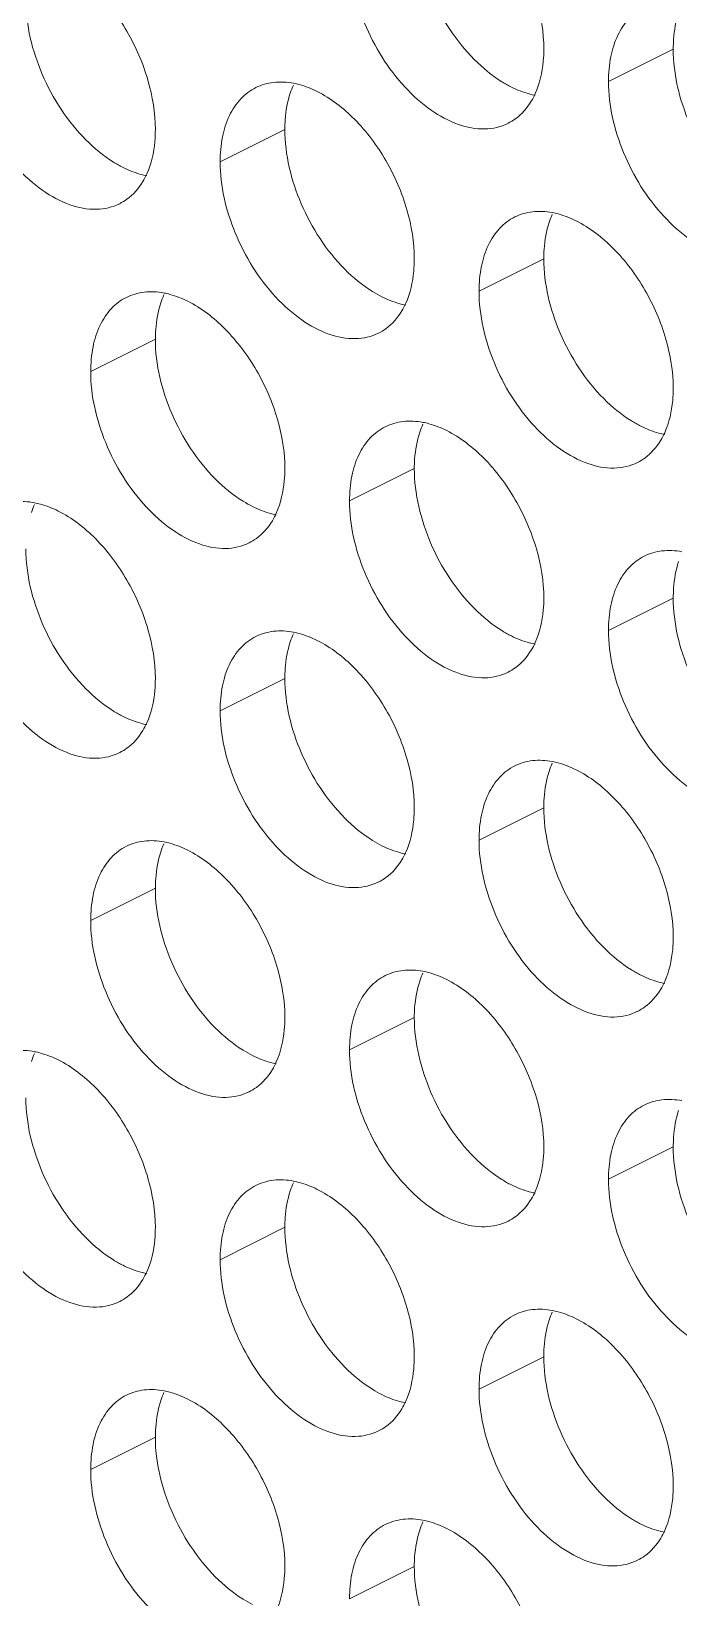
# Model space of a CAD drawing. Header units: millimetres. Extents: x 0 to 2524, y 0 to 1785.
# Drawn here: x 1819.34 to 1825, y 867.67 to 881.37 of the extents above; entities that cross this region are included whole.
import ezdxf

# ---------------------------------------------------------------- set-up
doc = ezdxf.new("R2010")
doc.units = ezdxf.units.MM
doc.header["$LTSCALE"] = 0.1
doc.layers.add('标注', color=251, linetype='Continuous', lineweight=9)

msp = doc.modelspace()

# ---------------------------------------------------------------- linework, layer by layer
at = {"layer": '标注'}
for p, q in [((1824.953, 881.214), (1824.387, 880.931)), ((1821.559, 880.511), (1820.993, 880.228)), ((1823.822, 879.38), (1823.256, 879.097)), ((1820.427, 878.677), (1819.862, 878.394)), ((1822.69, 877.546), (1822.124, 877.263)), ((1824.953, 876.414), (1824.387, 876.131)), ((1821.559, 875.711), (1820.993, 875.428)), ((1823.822, 874.58), (1823.256, 874.297)), ((1820.427, 873.877), (1819.862, 873.594)), ((1822.69, 872.746), (1822.124, 872.463)), ((1824.953, 871.614), (1824.387, 871.331)), ((1821.559, 870.911), (1820.993, 870.628)), ((1823.822, 869.78), (1823.256, 869.497)), ((1820.427, 869.077), (1819.862, 868.794)), ((1822.69, 867.946), (1822.124, 867.663))]:
    msp.add_line(p, q, dxfattribs=at)
for centre, radius, start, end in [((1822.303, 880.6), 0.734, 155.8796, 161.7803), ((1823.307, 880.971), 0.453, 296.5256, 305.9034), ((1819.913, 880.268), 0.453, 296.5256, 305.9034), ((1824.566, 879.469), 0.734, 155.8796, 161.7803), ((1821.172, 878.766), 0.734, 155.8796, 161.7803), ((1822.176, 879.136), 0.453, 296.5256, 305.9034), ((1823.435, 877.635), 0.734, 155.8796, 161.7803), ((1824.439, 878.005), 0.453, 296.5256, 305.9034), ((1820.041, 876.932), 0.734, 155.8796, 161.7803), ((1821.044, 877.302), 0.453, 296.5256, 305.9034), ((1822.303, 875.8), 0.734, 155.8796, 161.7803), ((1823.307, 876.171), 0.453, 296.5256, 305.9034), ((1819.913, 875.468), 0.453, 296.5256, 305.9034), ((1824.566, 874.669), 0.734, 155.8796, 161.7803), ((1821.172, 873.966), 0.734, 155.8796, 161.7803), ((1822.176, 874.336), 0.453, 296.5256, 305.9034), ((1823.435, 872.835), 0.734, 155.8796, 161.7803), ((1824.439, 873.205), 0.453, 296.5256, 305.9034), ((1820.041, 872.132), 0.734, 155.8796, 161.7803), ((1821.044, 872.502), 0.453, 296.5256, 305.9034), ((1822.303, 871), 0.734, 155.8796, 161.7803), ((1823.307, 871.371), 0.453, 296.5256, 305.9034), ((1819.913, 870.668), 0.453, 296.5256, 305.9034), ((1824.566, 869.869), 0.734, 155.8796, 161.7803), ((1821.172, 869.166), 0.734, 155.8796, 161.7803), ((1822.176, 869.536), 0.453, 296.5256, 305.9034), ((1823.435, 868.035), 0.734, 155.8796, 161.7803), ((1824.439, 868.405), 0.453, 296.5256, 305.9034)]:
    msp.add_arc(centre, radius, start, end, dxfattribs=at)
for points, knots in [([(1822.973, 882.678), (1823.094, 882.617), (1823.324, 882.437), (1823.59, 882.079), (1823.771, 881.66), (1823.822, 881.359), (1823.822, 881.214)], [0, 0, 0, 0, 0.229676, 0.488215, 0.753207, 1, 1, 1, 1]), ([(1823.214, 881.124), (1823.052, 881.286), (1822.801, 881.674), (1822.69, 882.124), (1822.69, 882.346)], [0, 0, 0, 0, 0.508684, 1, 1, 1, 1]), ([(1819.579, 881.975), (1819.7, 881.914), (1819.93, 881.734), (1820.196, 881.376), (1820.377, 880.957), (1820.427, 880.656), (1820.427, 880.511)], [0, 0, 0, 0, 0.229676, 0.488215, 0.753207, 1, 1, 1, 1]), ([(1823.51, 880.565), (1823.447, 880.534), (1823.297, 880.5), (1823.059, 880.548), (1822.821, 880.678), (1822.513, 880.956), (1822.227, 881.419), (1822.124, 881.851), (1822.124, 882.063)], [0, 0, 0, 0, 0.090718, 0.191742, 0.308104, 0.439279, 0.725532, 1, 1, 1, 1]), ([(1819.82, 880.421), (1819.658, 880.583), (1819.407, 880.971), (1819.296, 881.421), (1819.296, 881.643)], [0, 0, 0, 0, 0.508684, 1, 1, 1, 1]), ([(1824.387, 880.931), (1824.387, 881.004), (1824.399, 881.143), (1824.458, 881.333), (1824.558, 881.486), (1824.65, 881.556), (1824.699, 881.58)], [0, 0, 0, 0, 0.289235, 0.54966, 0.782932, 1, 1, 1, 1]), ([(1824.953, 881.214), (1824.953, 881.243), (1824.957, 881.35), (1824.975, 881.458), (1825, 881.533)], [0, 0, 0, 0, 0.264225, 1, 1, 1, 1]), ([(1820.116, 879.862), (1820.053, 879.831), (1819.903, 879.797), (1819.665, 879.845), (1819.427, 879.976), (1819.119, 880.253), (1818.833, 880.716), (1818.73, 881.148), (1818.73, 881.36)], [0, 0, 0, 0, 0.090718, 0.191742, 0.308104, 0.439279, 0.725532, 1, 1, 1, 1]), ([(1823.822, 881.214), (1823.822, 881.179), (1823.816, 881.046), (1823.787, 880.914), (1823.747, 880.825)], [0, 0, 0, 0, 0.268874, 1, 1, 1, 1]), ([(1825.477, 879.992), (1825.315, 880.155), (1825.064, 880.542), (1824.953, 880.993), (1824.953, 881.214)], [0, 0, 0, 0, 0.508684, 1, 1, 1, 1]), ([(1823.539, 880.882), (1823.51, 880.896), (1823.392, 880.963), (1823.287, 881.05), (1823.214, 881.124)], [0, 0, 0, 0, 0.235002, 1, 1, 1, 1]), ([(1820.993, 880.228), (1820.993, 880.301), (1821.005, 880.44), (1821.064, 880.63), (1821.164, 880.783), (1821.256, 880.853), (1821.305, 880.877)], [0, 0, 0, 0, 0.289235, 0.54966, 0.782932, 1, 1, 1, 1]), ([(1821.305, 880.877), (1821.353, 880.902), (1821.463, 880.933), (1821.577, 880.926), (1821.634, 880.916)], [0, 0, 0, 0, 0.482538, 1, 1, 1, 1]), ([(1821.634, 880.916), (1821.651, 880.912), (1821.723, 880.896), (1821.792, 880.868), (1821.842, 880.843)], [0, 0, 0, 0, 0.238696, 1, 1, 1, 1]), ([(1823.746, 880.81), (1823.729, 880.813), (1823.658, 880.83), (1823.589, 880.857), (1823.539, 880.882)], [0, 0, 0, 0, 0.238696, 1, 1, 1, 1]), ([(1825.772, 879.434), (1825.71, 879.403), (1825.56, 879.369), (1825.322, 879.416), (1825.084, 879.547), (1824.776, 879.825), (1824.49, 880.287), (1824.387, 880.72), (1824.387, 880.931)], [0, 0, 0, 0, 0.090718, 0.191742, 0.308104, 0.439279, 0.725532, 1, 1, 1, 1]), ([(1821.559, 880.511), (1821.559, 880.54), (1821.562, 880.647), (1821.581, 880.755), (1821.606, 880.83)], [0, 0, 0, 0, 0.264225, 1, 1, 1, 1]), ([(1821.842, 880.843), (1821.962, 880.783), (1822.193, 880.603), (1822.459, 880.245), (1822.64, 879.826), (1822.69, 879.525), (1822.69, 879.38)], [0, 0, 0, 0, 0.229676, 0.488215, 0.753207, 1, 1, 1, 1]), ([(1823.747, 880.825), (1823.737, 880.802), (1823.693, 880.719), (1823.629, 880.644), (1823.573, 880.604)], [0, 0, 0, 0, 0.265525, 1, 1, 1, 1]), ([(1820.427, 880.511), (1820.427, 880.476), (1820.422, 880.343), (1820.392, 880.211), (1820.353, 880.122)], [0, 0, 0, 0, 0.268874, 1, 1, 1, 1]), ([(1822.083, 879.289), (1821.921, 879.452), (1821.67, 879.839), (1821.559, 880.29), (1821.559, 880.511)], [0, 0, 0, 0, 0.508684, 1, 1, 1, 1]), ([(1820.145, 880.179), (1820.116, 880.193), (1819.998, 880.26), (1819.893, 880.347), (1819.82, 880.421)], [0, 0, 0, 0, 0.235002, 1, 1, 1, 1]), ([(1820.352, 880.107), (1820.335, 880.11), (1820.263, 880.127), (1820.195, 880.154), (1820.145, 880.179)], [0, 0, 0, 0, 0.238696, 1, 1, 1, 1]), ([(1822.378, 878.731), (1822.316, 878.7), (1822.166, 878.666), (1821.928, 878.714), (1821.69, 878.844), (1821.382, 879.122), (1821.096, 879.584), (1820.993, 880.017), (1820.993, 880.228)], [0, 0, 0, 0, 0.090718, 0.191742, 0.308104, 0.439279, 0.725532, 1, 1, 1, 1]), ([(1820.353, 880.122), (1820.342, 880.1), (1820.299, 880.016), (1820.235, 879.941), (1820.179, 879.901)], [0, 0, 0, 0, 0.265525, 1, 1, 1, 1]), ([(1823.568, 879.746), (1823.616, 879.77), (1823.726, 879.802), (1823.84, 879.795), (1823.897, 879.784)], [0, 0, 0, 0, 0.482538, 1, 1, 1, 1]), ([(1823.897, 879.784), (1823.914, 879.781), (1823.985, 879.764), (1824.054, 879.737), (1824.104, 879.712)], [0, 0, 0, 0, 0.238696, 1, 1, 1, 1]), ([(1823.256, 879.097), (1823.256, 879.17), (1823.268, 879.309), (1823.327, 879.499), (1823.426, 879.651), (1823.519, 879.722), (1823.568, 879.746)], [0, 0, 0, 0, 0.289235, 0.54966, 0.782932, 1, 1, 1, 1]), ([(1823.822, 879.38), (1823.822, 879.408), (1823.825, 879.516), (1823.844, 879.623), (1823.869, 879.698)], [0, 0, 0, 0, 0.264225, 1, 1, 1, 1]), ([(1824.104, 879.712), (1824.225, 879.652), (1824.456, 879.471), (1824.722, 879.113), (1824.903, 878.695), (1824.953, 878.394), (1824.953, 878.249)], [0, 0, 0, 0, 0.229676, 0.488215, 0.753207, 1, 1, 1, 1]), ([(1822.69, 879.38), (1822.69, 879.344), (1822.684, 879.212), (1822.655, 879.079), (1822.616, 878.991)], [0, 0, 0, 0, 0.268874, 1, 1, 1, 1]), ([(1824.345, 878.158), (1824.184, 878.321), (1823.933, 878.708), (1823.822, 879.158), (1823.822, 879.38)], [0, 0, 0, 0, 0.508684, 1, 1, 1, 1]), ([(1822.407, 879.048), (1822.379, 879.062), (1822.261, 879.129), (1822.155, 879.216), (1822.083, 879.289)], [0, 0, 0, 0, 0.235002, 1, 1, 1, 1]), ([(1820.174, 879.043), (1820.222, 879.067), (1820.332, 879.099), (1820.446, 879.092), (1820.503, 879.081)], [0, 0, 0, 0, 0.482538, 1, 1, 1, 1]), ([(1820.503, 879.081), (1820.52, 879.078), (1820.591, 879.061), (1820.66, 879.034), (1820.71, 879.009)], [0, 0, 0, 0, 0.238696, 1, 1, 1, 1]), ([(1824.641, 877.6), (1824.578, 877.568), (1824.428, 877.534), (1824.191, 877.582), (1823.952, 877.713), (1823.644, 877.99), (1823.358, 878.453), (1823.256, 878.885), (1823.256, 879.097)], [0, 0, 0, 0, 0.090718, 0.191742, 0.308104, 0.439279, 0.725532, 1, 1, 1, 1]), ([(1819.862, 878.394), (1819.862, 878.467), (1819.874, 878.606), (1819.933, 878.796), (1820.032, 878.948), (1820.125, 879.019), (1820.174, 879.043)], [0, 0, 0, 0, 0.289235, 0.54966, 0.782932, 1, 1, 1, 1]), ([(1820.427, 878.677), (1820.427, 878.705), (1820.431, 878.813), (1820.45, 878.92), (1820.475, 878.995)], [0, 0, 0, 0, 0.264225, 1, 1, 1, 1]), ([(1820.71, 879.009), (1820.831, 878.949), (1821.061, 878.768), (1821.328, 878.41), (1821.509, 877.992), (1821.559, 877.691), (1821.559, 877.546)], [0, 0, 0, 0, 0.229676, 0.488215, 0.753207, 1, 1, 1, 1]), ([(1822.615, 878.976), (1822.598, 878.979), (1822.526, 878.996), (1822.457, 879.023), (1822.407, 879.048)], [0, 0, 0, 0, 0.238696, 1, 1, 1, 1]), ([(1822.616, 878.991), (1822.605, 878.968), (1822.562, 878.884), (1822.498, 878.81), (1822.442, 878.769)], [0, 0, 0, 0, 0.265525, 1, 1, 1, 1]), ([(1820.951, 877.455), (1820.79, 877.618), (1820.539, 878.005), (1820.427, 878.455), (1820.427, 878.677)], [0, 0, 0, 0, 0.508684, 1, 1, 1, 1]), ([(1821.247, 876.897), (1821.184, 876.865), (1821.034, 876.831), (1820.797, 876.879), (1820.558, 877.01), (1820.25, 877.287), (1819.964, 877.75), (1819.862, 878.183), (1819.862, 878.394)], [0, 0, 0, 0, 0.090718, 0.191742, 0.308104, 0.439279, 0.725532, 1, 1, 1, 1]), ([(1824.67, 877.916), (1824.642, 877.931), (1824.524, 877.997), (1824.418, 878.084), (1824.345, 878.158)], [0, 0, 0, 0, 0.235002, 1, 1, 1, 1]), ([(1824.953, 878.249), (1824.953, 878.213), (1824.947, 878.081), (1824.918, 877.948), (1824.878, 877.86)], [0, 0, 0, 0, 0.268874, 1, 1, 1, 1]), ([(1822.124, 877.263), (1822.124, 877.336), (1822.136, 877.475), (1822.195, 877.665), (1822.295, 877.817), (1822.387, 877.887), (1822.436, 877.912)], [0, 0, 0, 0, 0.289235, 0.54966, 0.782932, 1, 1, 1, 1]), ([(1822.436, 877.912), (1822.485, 877.936), (1822.595, 877.968), (1822.708, 877.961), (1822.765, 877.95)], [0, 0, 0, 0, 0.482538, 1, 1, 1, 1]), ([(1822.69, 877.546), (1822.69, 877.574), (1822.694, 877.681), (1822.713, 877.789), (1822.737, 877.864)], [0, 0, 0, 0, 0.264225, 1, 1, 1, 1]), ([(1822.765, 877.95), (1822.783, 877.947), (1822.854, 877.93), (1822.923, 877.903), (1822.973, 877.878)], [0, 0, 0, 0, 0.238696, 1, 1, 1, 1]), ([(1822.973, 877.878), (1823.094, 877.817), (1823.324, 877.637), (1823.59, 877.279), (1823.771, 876.86), (1823.822, 876.559), (1823.822, 876.414)], [0, 0, 0, 0, 0.229676, 0.488215, 0.753207, 1, 1, 1, 1]), ([(1824.878, 877.844), (1824.861, 877.848), (1824.789, 877.864), (1824.72, 877.891), (1824.67, 877.916)], [0, 0, 0, 0, 0.238696, 1, 1, 1, 1]), ([(1824.878, 877.86), (1824.868, 877.837), (1824.825, 877.753), (1824.761, 877.679), (1824.704, 877.638)], [0, 0, 0, 0, 0.265525, 1, 1, 1, 1]), ([(1821.276, 877.214), (1821.248, 877.228), (1821.13, 877.294), (1821.024, 877.382), (1820.951, 877.455)], [0, 0, 0, 0, 0.235002, 1, 1, 1, 1]), ([(1821.559, 877.546), (1821.559, 877.51), (1821.553, 877.378), (1821.524, 877.245), (1821.484, 877.157)], [0, 0, 0, 0, 0.268874, 1, 1, 1, 1]), ([(1823.214, 876.324), (1823.052, 876.486), (1822.801, 876.874), (1822.69, 877.324), (1822.69, 877.546)], [0, 0, 0, 0, 0.508684, 1, 1, 1, 1]), ([(1819.042, 877.209), (1819.091, 877.233), (1819.201, 877.265), (1819.314, 877.258), (1819.371, 877.247)], [0, 0, 0, 0, 0.482538, 1, 1, 1, 1]), ([(1819.371, 877.247), (1819.388, 877.244), (1819.46, 877.227), (1819.529, 877.2), (1819.579, 877.175)], [0, 0, 0, 0, 0.238696, 1, 1, 1, 1]), ([(1819.579, 877.175), (1819.7, 877.114), (1819.93, 876.934), (1820.196, 876.576), (1820.377, 876.157), (1820.427, 875.856), (1820.427, 875.711)], [0, 0, 0, 0, 0.229676, 0.488215, 0.753207, 1, 1, 1, 1]), ([(1821.484, 877.141), (1821.466, 877.145), (1821.395, 877.161), (1821.326, 877.189), (1821.276, 877.214)], [0, 0, 0, 0, 0.238696, 1, 1, 1, 1]), ([(1823.51, 875.765), (1823.447, 875.734), (1823.297, 875.7), (1823.059, 875.748), (1822.821, 875.878), (1822.513, 876.156), (1822.227, 876.619), (1822.124, 877.051), (1822.124, 877.263)], [0, 0, 0, 0, 0.090718, 0.191742, 0.308104, 0.439279, 0.725532, 1, 1, 1, 1]), ([(1821.484, 877.157), (1821.474, 877.134), (1821.431, 877.05), (1821.366, 876.976), (1821.31, 876.935)], [0, 0, 0, 0, 0.265525, 1, 1, 1, 1]), ([(1819.82, 875.621), (1819.658, 875.783), (1819.407, 876.171), (1819.296, 876.621), (1819.296, 876.843)], [0, 0, 0, 0, 0.508684, 1, 1, 1, 1]), ([(1824.387, 876.131), (1824.387, 876.204), (1824.399, 876.343), (1824.458, 876.533), (1824.558, 876.686), (1824.65, 876.756), (1824.699, 876.78)], [0, 0, 0, 0, 0.289235, 0.54966, 0.782932, 1, 1, 1, 1]), ([(1824.699, 876.78), (1824.747, 876.805), (1824.858, 876.836), (1824.971, 876.829), (1825.028, 876.819)], [0, 0, 0, 0, 0.482538, 1, 1, 1, 1]), ([(1824.953, 876.414), (1824.953, 876.443), (1824.957, 876.55), (1824.975, 876.658), (1825, 876.733)], [0, 0, 0, 0, 0.264225, 1, 1, 1, 1]), ([(1820.116, 875.062), (1820.053, 875.031), (1819.903, 874.997), (1819.665, 875.045), (1819.427, 875.176), (1819.119, 875.453), (1818.833, 875.916), (1818.73, 876.348), (1818.73, 876.56)], [0, 0, 0, 0, 0.090718, 0.191742, 0.308104, 0.439279, 0.725532, 1, 1, 1, 1]), ([(1823.822, 876.414), (1823.822, 876.379), (1823.816, 876.246), (1823.787, 876.114), (1823.747, 876.025)], [0, 0, 0, 0, 0.268874, 1, 1, 1, 1]), ([(1825.477, 875.192), (1825.315, 875.355), (1825.064, 875.742), (1824.953, 876.193), (1824.953, 876.414)], [0, 0, 0, 0, 0.508684, 1, 1, 1, 1]), ([(1823.539, 876.082), (1823.51, 876.096), (1823.392, 876.163), (1823.287, 876.25), (1823.214, 876.324)], [0, 0, 0, 0, 0.235002, 1, 1, 1, 1]), ([(1820.993, 875.428), (1820.993, 875.501), (1821.005, 875.64), (1821.064, 875.83), (1821.164, 875.983), (1821.256, 876.053), (1821.305, 876.077)], [0, 0, 0, 0, 0.289235, 0.54966, 0.782932, 1, 1, 1, 1]), ([(1821.305, 876.077), (1821.353, 876.102), (1821.463, 876.133), (1821.577, 876.126), (1821.634, 876.116)], [0, 0, 0, 0, 0.482538, 1, 1, 1, 1]), ([(1821.634, 876.116), (1821.651, 876.112), (1821.723, 876.096), (1821.792, 876.068), (1821.842, 876.043)], [0, 0, 0, 0, 0.238696, 1, 1, 1, 1]), ([(1823.746, 876.01), (1823.729, 876.013), (1823.658, 876.03), (1823.589, 876.057), (1823.539, 876.082)], [0, 0, 0, 0, 0.238696, 1, 1, 1, 1]), ([(1825.772, 874.634), (1825.71, 874.603), (1825.56, 874.569), (1825.322, 874.616), (1825.084, 874.747), (1824.776, 875.025), (1824.49, 875.487), (1824.387, 875.92), (1824.387, 876.131)], [0, 0, 0, 0, 0.090718, 0.191742, 0.308104, 0.439279, 0.725532, 1, 1, 1, 1]), ([(1821.559, 875.711), (1821.559, 875.74), (1821.562, 875.847), (1821.581, 875.955), (1821.606, 876.03)], [0, 0, 0, 0, 0.264225, 1, 1, 1, 1]), ([(1821.842, 876.043), (1821.962, 875.983), (1822.193, 875.803), (1822.459, 875.445), (1822.64, 875.026), (1822.69, 874.725), (1822.69, 874.58)], [0, 0, 0, 0, 0.229676, 0.488215, 0.753207, 1, 1, 1, 1]), ([(1823.747, 876.025), (1823.737, 876.002), (1823.693, 875.919), (1823.629, 875.844), (1823.573, 875.804)], [0, 0, 0, 0, 0.265525, 1, 1, 1, 1]), ([(1820.427, 875.711), (1820.427, 875.676), (1820.422, 875.543), (1820.392, 875.411), (1820.353, 875.322)], [0, 0, 0, 0, 0.268874, 1, 1, 1, 1]), ([(1822.083, 874.489), (1821.921, 874.652), (1821.67, 875.039), (1821.559, 875.49), (1821.559, 875.711)], [0, 0, 0, 0, 0.508684, 1, 1, 1, 1]), ([(1820.145, 875.379), (1820.116, 875.393), (1819.998, 875.46), (1819.893, 875.547), (1819.82, 875.621)], [0, 0, 0, 0, 0.235002, 1, 1, 1, 1]), ([(1820.352, 875.307), (1820.335, 875.31), (1820.263, 875.327), (1820.195, 875.354), (1820.145, 875.379)], [0, 0, 0, 0, 0.238696, 1, 1, 1, 1]), ([(1822.378, 873.931), (1822.316, 873.9), (1822.166, 873.866), (1821.928, 873.914), (1821.69, 874.044), (1821.382, 874.322), (1821.096, 874.784), (1820.993, 875.217), (1820.993, 875.428)], [0, 0, 0, 0, 0.090718, 0.191742, 0.308104, 0.439279, 0.725532, 1, 1, 1, 1]), ([(1820.353, 875.322), (1820.342, 875.3), (1820.299, 875.216), (1820.235, 875.141), (1820.179, 875.101)], [0, 0, 0, 0, 0.265525, 1, 1, 1, 1]), ([(1823.568, 874.946), (1823.616, 874.97), (1823.726, 875.002), (1823.84, 874.995), (1823.897, 874.984)], [0, 0, 0, 0, 0.482538, 1, 1, 1, 1]), ([(1823.897, 874.984), (1823.914, 874.981), (1823.985, 874.964), (1824.054, 874.937), (1824.104, 874.912)], [0, 0, 0, 0, 0.238696, 1, 1, 1, 1]), ([(1823.256, 874.297), (1823.256, 874.37), (1823.268, 874.509), (1823.327, 874.699), (1823.426, 874.851), (1823.519, 874.922), (1823.568, 874.946)], [0, 0, 0, 0, 0.289235, 0.54966, 0.782932, 1, 1, 1, 1]), ([(1823.822, 874.58), (1823.822, 874.608), (1823.825, 874.716), (1823.844, 874.823), (1823.869, 874.898)], [0, 0, 0, 0, 0.264225, 1, 1, 1, 1]), ([(1824.104, 874.912), (1824.225, 874.852), (1824.456, 874.671), (1824.722, 874.313), (1824.903, 873.895), (1824.953, 873.594), (1824.953, 873.449)], [0, 0, 0, 0, 0.229676, 0.488215, 0.753207, 1, 1, 1, 1]), ([(1822.69, 874.58), (1822.69, 874.544), (1822.684, 874.412), (1822.655, 874.279), (1822.616, 874.191)], [0, 0, 0, 0, 0.268874, 1, 1, 1, 1]), ([(1824.345, 873.358), (1824.184, 873.521), (1823.933, 873.908), (1823.822, 874.358), (1823.822, 874.58)], [0, 0, 0, 0, 0.508684, 1, 1, 1, 1]), ([(1822.407, 874.248), (1822.379, 874.262), (1822.261, 874.329), (1822.155, 874.416), (1822.083, 874.489)], [0, 0, 0, 0, 0.235002, 1, 1, 1, 1]), ([(1820.174, 874.243), (1820.222, 874.267), (1820.332, 874.299), (1820.446, 874.292), (1820.503, 874.281)], [0, 0, 0, 0, 0.482538, 1, 1, 1, 1]), ([(1824.641, 872.8), (1824.578, 872.768), (1824.428, 872.734), (1824.191, 872.782), (1823.952, 872.913), (1823.644, 873.19), (1823.358, 873.653), (1823.256, 874.085), (1823.256, 874.297)], [0, 0, 0, 0, 0.090718, 0.191742, 0.308104, 0.439279, 0.725532, 1, 1, 1, 1]), ([(1819.862, 873.594), (1819.862, 873.667), (1819.874, 873.806), (1819.933, 873.996), (1820.032, 874.148), (1820.125, 874.219), (1820.174, 874.243)], [0, 0, 0, 0, 0.289235, 0.54966, 0.782932, 1, 1, 1, 1]), ([(1820.427, 873.877), (1820.427, 873.905), (1820.431, 874.013), (1820.45, 874.12), (1820.475, 874.195)], [0, 0, 0, 0, 0.264225, 1, 1, 1, 1]), ([(1820.503, 874.281), (1820.52, 874.278), (1820.591, 874.261), (1820.66, 874.234), (1820.71, 874.209)], [0, 0, 0, 0, 0.238696, 1, 1, 1, 1]), ([(1820.71, 874.209), (1820.831, 874.149), (1821.061, 873.968), (1821.328, 873.61), (1821.509, 873.192), (1821.559, 872.891), (1821.559, 872.746)], [0, 0, 0, 0, 0.229676, 0.488215, 0.753207, 1, 1, 1, 1]), ([(1822.615, 874.176), (1822.598, 874.179), (1822.526, 874.196), (1822.457, 874.223), (1822.407, 874.248)], [0, 0, 0, 0, 0.238696, 1, 1, 1, 1]), ([(1822.616, 874.191), (1822.605, 874.168), (1822.562, 874.084), (1822.498, 874.01), (1822.442, 873.969)], [0, 0, 0, 0, 0.265525, 1, 1, 1, 1]), ([(1820.951, 872.655), (1820.79, 872.818), (1820.539, 873.205), (1820.427, 873.655), (1820.427, 873.877)], [0, 0, 0, 0, 0.508684, 1, 1, 1, 1]), ([(1821.247, 872.097), (1821.184, 872.065), (1821.034, 872.031), (1820.797, 872.079), (1820.558, 872.21), (1820.25, 872.487), (1819.964, 872.95), (1819.862, 873.383), (1819.862, 873.594)], [0, 0, 0, 0, 0.090718, 0.191742, 0.308104, 0.439279, 0.725532, 1, 1, 1, 1]), ([(1824.67, 873.116), (1824.642, 873.131), (1824.524, 873.197), (1824.418, 873.284), (1824.345, 873.358)], [0, 0, 0, 0, 0.235002, 1, 1, 1, 1]), ([(1824.953, 873.449), (1824.953, 873.413), (1824.947, 873.281), (1824.918, 873.148), (1824.878, 873.06)], [0, 0, 0, 0, 0.268874, 1, 1, 1, 1]), ([(1822.124, 872.463), (1822.124, 872.536), (1822.136, 872.675), (1822.195, 872.865), (1822.295, 873.017), (1822.387, 873.087), (1822.436, 873.112)], [0, 0, 0, 0, 0.289235, 0.54966, 0.782932, 1, 1, 1, 1]), ([(1822.436, 873.112), (1822.485, 873.136), (1822.595, 873.168), (1822.708, 873.161), (1822.765, 873.15)], [0, 0, 0, 0, 0.482538, 1, 1, 1, 1]), ([(1822.69, 872.746), (1822.69, 872.774), (1822.694, 872.881), (1822.713, 872.989), (1822.737, 873.064)], [0, 0, 0, 0, 0.264225, 1, 1, 1, 1]), ([(1822.765, 873.15), (1822.783, 873.147), (1822.854, 873.13), (1822.923, 873.103), (1822.973, 873.078)], [0, 0, 0, 0, 0.238696, 1, 1, 1, 1]), ([(1822.973, 873.078), (1823.094, 873.017), (1823.324, 872.837), (1823.59, 872.479), (1823.771, 872.06), (1823.822, 871.759), (1823.822, 871.614)], [0, 0, 0, 0, 0.229676, 0.488215, 0.753207, 1, 1, 1, 1]), ([(1824.878, 873.044), (1824.861, 873.048), (1824.789, 873.064), (1824.72, 873.091), (1824.67, 873.116)], [0, 0, 0, 0, 0.238696, 1, 1, 1, 1]), ([(1824.878, 873.06), (1824.868, 873.037), (1824.825, 872.953), (1824.761, 872.879), (1824.704, 872.838)], [0, 0, 0, 0, 0.265525, 1, 1, 1, 1]), ([(1821.276, 872.414), (1821.248, 872.428), (1821.13, 872.494), (1821.024, 872.582), (1820.951, 872.655)], [0, 0, 0, 0, 0.235002, 1, 1, 1, 1]), ([(1821.559, 872.746), (1821.559, 872.71), (1821.553, 872.578), (1821.524, 872.445), (1821.484, 872.357)], [0, 0, 0, 0, 0.268874, 1, 1, 1, 1]), ([(1823.214, 871.524), (1823.052, 871.686), (1822.801, 872.074), (1822.69, 872.524), (1822.69, 872.746)], [0, 0, 0, 0, 0.508684, 1, 1, 1, 1]), ([(1819.042, 872.409), (1819.091, 872.433), (1819.201, 872.465), (1819.314, 872.458), (1819.371, 872.447)], [0, 0, 0, 0, 0.482538, 1, 1, 1, 1]), ([(1819.371, 872.447), (1819.388, 872.444), (1819.46, 872.427), (1819.529, 872.4), (1819.579, 872.375)], [0, 0, 0, 0, 0.238696, 1, 1, 1, 1]), ([(1819.579, 872.375), (1819.7, 872.314), (1819.93, 872.134), (1820.196, 871.776), (1820.377, 871.357), (1820.427, 871.056), (1820.427, 870.911)], [0, 0, 0, 0, 0.229676, 0.488215, 0.753207, 1, 1, 1, 1]), ([(1821.484, 872.341), (1821.466, 872.345), (1821.395, 872.361), (1821.326, 872.389), (1821.276, 872.414)], [0, 0, 0, 0, 0.238696, 1, 1, 1, 1]), ([(1823.51, 870.965), (1823.447, 870.934), (1823.297, 870.9), (1823.059, 870.948), (1822.821, 871.078), (1822.513, 871.356), (1822.227, 871.819), (1822.124, 872.251), (1822.124, 872.463)], [0, 0, 0, 0, 0.090718, 0.191742, 0.308104, 0.439279, 0.725532, 1, 1, 1, 1]), ([(1821.484, 872.357), (1821.474, 872.334), (1821.431, 872.25), (1821.366, 872.176), (1821.31, 872.135)], [0, 0, 0, 0, 0.265525, 1, 1, 1, 1]), ([(1819.82, 870.821), (1819.658, 870.983), (1819.407, 871.371), (1819.296, 871.821), (1819.296, 872.043)], [0, 0, 0, 0, 0.508684, 1, 1, 1, 1]), ([(1824.387, 871.331), (1824.387, 871.404), (1824.399, 871.543), (1824.458, 871.733), (1824.558, 871.886), (1824.65, 871.956), (1824.699, 871.98)], [0, 0, 0, 0, 0.289235, 0.54966, 0.782932, 1, 1, 1, 1]), ([(1824.699, 871.98), (1824.747, 872.005), (1824.858, 872.036), (1824.971, 872.029), (1825.028, 872.019)], [0, 0, 0, 0, 0.482538, 1, 1, 1, 1]), ([(1824.953, 871.614), (1824.953, 871.643), (1824.957, 871.75), (1824.975, 871.858), (1825, 871.933)], [0, 0, 0, 0, 0.264225, 1, 1, 1, 1]), ([(1820.116, 870.262), (1820.053, 870.231), (1819.903, 870.197), (1819.665, 870.245), (1819.427, 870.376), (1819.119, 870.653), (1818.833, 871.116), (1818.73, 871.548), (1818.73, 871.76)], [0, 0, 0, 0, 0.090718, 0.191742, 0.308104, 0.439279, 0.725532, 1, 1, 1, 1]), ([(1823.822, 871.614), (1823.822, 871.579), (1823.816, 871.446), (1823.787, 871.314), (1823.747, 871.225)], [0, 0, 0, 0, 0.268874, 1, 1, 1, 1]), ([(1825.477, 870.392), (1825.315, 870.555), (1825.064, 870.942), (1824.953, 871.393), (1824.953, 871.614)], [0, 0, 0, 0, 0.508684, 1, 1, 1, 1]), ([(1823.539, 871.282), (1823.51, 871.296), (1823.392, 871.363), (1823.287, 871.45), (1823.214, 871.524)], [0, 0, 0, 0, 0.235002, 1, 1, 1, 1]), ([(1820.993, 870.628), (1820.993, 870.701), (1821.005, 870.84), (1821.064, 871.03), (1821.164, 871.183), (1821.256, 871.253), (1821.305, 871.277)], [0, 0, 0, 0, 0.289235, 0.54966, 0.782932, 1, 1, 1, 1]), ([(1821.305, 871.277), (1821.353, 871.302), (1821.463, 871.333), (1821.577, 871.326), (1821.634, 871.316)], [0, 0, 0, 0, 0.482538, 1, 1, 1, 1]), ([(1821.634, 871.316), (1821.651, 871.312), (1821.723, 871.296), (1821.792, 871.268), (1821.842, 871.243)], [0, 0, 0, 0, 0.238696, 1, 1, 1, 1]), ([(1823.746, 871.21), (1823.729, 871.213), (1823.658, 871.23), (1823.589, 871.257), (1823.539, 871.282)], [0, 0, 0, 0, 0.238696, 1, 1, 1, 1]), ([(1825.772, 869.834), (1825.71, 869.803), (1825.56, 869.769), (1825.322, 869.816), (1825.084, 869.947), (1824.776, 870.225), (1824.49, 870.687), (1824.387, 871.12), (1824.387, 871.331)], [0, 0, 0, 0, 0.090718, 0.191742, 0.308104, 0.439279, 0.725532, 1, 1, 1, 1]), ([(1821.559, 870.911), (1821.559, 870.94), (1821.562, 871.047), (1821.581, 871.155), (1821.606, 871.23)], [0, 0, 0, 0, 0.264225, 1, 1, 1, 1]), ([(1821.842, 871.243), (1821.962, 871.183), (1822.193, 871.003), (1822.459, 870.645), (1822.64, 870.226), (1822.69, 869.925), (1822.69, 869.78)], [0, 0, 0, 0, 0.229676, 0.488215, 0.753207, 1, 1, 1, 1]), ([(1823.747, 871.225), (1823.737, 871.202), (1823.693, 871.119), (1823.629, 871.044), (1823.573, 871.004)], [0, 0, 0, 0, 0.265525, 1, 1, 1, 1]), ([(1820.427, 870.911), (1820.427, 870.876), (1820.422, 870.743), (1820.392, 870.611), (1820.353, 870.522)], [0, 0, 0, 0, 0.268874, 1, 1, 1, 1]), ([(1822.083, 869.689), (1821.921, 869.852), (1821.67, 870.239), (1821.559, 870.69), (1821.559, 870.911)], [0, 0, 0, 0, 0.508684, 1, 1, 1, 1]), ([(1820.145, 870.579), (1820.116, 870.593), (1819.998, 870.66), (1819.893, 870.747), (1819.82, 870.821)], [0, 0, 0, 0, 0.235002, 1, 1, 1, 1]), ([(1822.378, 869.131), (1822.316, 869.1), (1822.166, 869.066), (1821.928, 869.114), (1821.69, 869.244), (1821.382, 869.522), (1821.096, 869.984), (1820.993, 870.417), (1820.993, 870.628)], [0, 0, 0, 0, 0.090718, 0.191742, 0.308104, 0.439279, 0.725532, 1, 1, 1, 1]), ([(1820.352, 870.507), (1820.335, 870.51), (1820.263, 870.527), (1820.195, 870.554), (1820.145, 870.579)], [0, 0, 0, 0, 0.238696, 1, 1, 1, 1]), ([(1820.353, 870.522), (1820.342, 870.5), (1820.299, 870.416), (1820.235, 870.341), (1820.179, 870.301)], [0, 0, 0, 0, 0.265525, 1, 1, 1, 1]), ([(1823.568, 870.146), (1823.616, 870.17), (1823.726, 870.202), (1823.84, 870.195), (1823.897, 870.184)], [0, 0, 0, 0, 0.482538, 1, 1, 1, 1]), ([(1823.897, 870.184), (1823.914, 870.181), (1823.985, 870.164), (1824.054, 870.137), (1824.104, 870.112)], [0, 0, 0, 0, 0.238696, 1, 1, 1, 1]), ([(1823.256, 869.497), (1823.256, 869.57), (1823.268, 869.709), (1823.327, 869.899), (1823.426, 870.051), (1823.519, 870.122), (1823.568, 870.146)], [0, 0, 0, 0, 0.289235, 0.54966, 0.782932, 1, 1, 1, 1]), ([(1823.822, 869.78), (1823.822, 869.808), (1823.825, 869.916), (1823.844, 870.023), (1823.869, 870.098)], [0, 0, 0, 0, 0.264225, 1, 1, 1, 1]), ([(1824.104, 870.112), (1824.225, 870.052), (1824.456, 869.871), (1824.722, 869.513), (1824.903, 869.095), (1824.953, 868.794), (1824.953, 868.649)], [0, 0, 0, 0, 0.229676, 0.488215, 0.753207, 1, 1, 1, 1]), ([(1822.69, 869.78), (1822.69, 869.744), (1822.684, 869.612), (1822.655, 869.479), (1822.616, 869.391)], [0, 0, 0, 0, 0.268874, 1, 1, 1, 1]), ([(1824.345, 868.558), (1824.184, 868.721), (1823.933, 869.108), (1823.822, 869.558), (1823.822, 869.78)], [0, 0, 0, 0, 0.508684, 1, 1, 1, 1]), ([(1822.407, 869.448), (1822.379, 869.462), (1822.261, 869.529), (1822.155, 869.616), (1822.083, 869.689)], [0, 0, 0, 0, 0.235002, 1, 1, 1, 1]), ([(1820.174, 869.443), (1820.222, 869.467), (1820.332, 869.499), (1820.446, 869.492), (1820.503, 869.481)], [0, 0, 0, 0, 0.482538, 1, 1, 1, 1]), ([(1824.641, 868), (1824.578, 867.968), (1824.428, 867.934), (1824.191, 867.982), (1823.952, 868.113), (1823.644, 868.39), (1823.358, 868.853), (1823.256, 869.285), (1823.256, 869.497)], [0, 0, 0, 0, 0.090718, 0.191742, 0.308104, 0.439279, 0.725532, 1, 1, 1, 1]), ([(1819.862, 868.794), (1819.862, 868.867), (1819.874, 869.006), (1819.933, 869.196), (1820.032, 869.348), (1820.125, 869.419), (1820.174, 869.443)], [0, 0, 0, 0, 0.289235, 0.54966, 0.782932, 1, 1, 1, 1]), ([(1820.427, 869.077), (1820.427, 869.105), (1820.431, 869.213), (1820.45, 869.32), (1820.475, 869.395)], [0, 0, 0, 0, 0.264225, 1, 1, 1, 1]), ([(1820.503, 869.481), (1820.52, 869.478), (1820.591, 869.461), (1820.66, 869.434), (1820.71, 869.409)], [0, 0, 0, 0, 0.238696, 1, 1, 1, 1]), ([(1820.71, 869.409), (1820.831, 869.349), (1821.061, 869.168), (1821.328, 868.81), (1821.509, 868.392), (1821.559, 868.091), (1821.559, 867.946)], [0, 0, 0, 0, 0.229676, 0.488215, 0.753207, 1, 1, 1, 1]), ([(1822.615, 869.376), (1822.598, 869.379), (1822.526, 869.396), (1822.457, 869.423), (1822.407, 869.448)], [0, 0, 0, 0, 0.238696, 1, 1, 1, 1]), ([(1822.616, 869.391), (1822.605, 869.368), (1822.562, 869.284), (1822.498, 869.21), (1822.442, 869.169)], [0, 0, 0, 0, 0.265525, 1, 1, 1, 1]), ([(1820.951, 867.855), (1820.79, 868.018), (1820.539, 868.405), (1820.427, 868.855), (1820.427, 869.077)], [0, 0, 0, 0, 0.508684, 1, 1, 1, 1]), ([(1821.247, 867.297), (1821.184, 867.265), (1821.034, 867.231), (1820.797, 867.279), (1820.558, 867.41), (1820.25, 867.687), (1819.964, 868.15), (1819.862, 868.583), (1819.862, 868.794)], [0, 0, 0, 0, 0.090718, 0.191742, 0.308104, 0.439279, 0.725532, 1, 1, 1, 1]), ([(1824.67, 868.316), (1824.642, 868.331), (1824.524, 868.397), (1824.418, 868.484), (1824.345, 868.558)], [0, 0, 0, 0, 0.235002, 1, 1, 1, 1]), ([(1824.953, 868.649), (1824.953, 868.613), (1824.947, 868.481), (1824.918, 868.348), (1824.878, 868.26)], [0, 0, 0, 0, 0.268874, 1, 1, 1, 1]), ([(1822.124, 867.663), (1822.124, 867.736), (1822.136, 867.875), (1822.195, 868.065), (1822.295, 868.217), (1822.387, 868.287), (1822.436, 868.312)], [0, 0, 0, 0, 0.289235, 0.54966, 0.782932, 1, 1, 1, 1]), ([(1822.436, 868.312), (1822.485, 868.336), (1822.595, 868.368), (1822.708, 868.361), (1822.765, 868.35)], [0, 0, 0, 0, 0.482538, 1, 1, 1, 1]), ([(1822.69, 867.946), (1822.69, 867.974), (1822.694, 868.081), (1822.713, 868.189), (1822.737, 868.264)], [0, 0, 0, 0, 0.264225, 1, 1, 1, 1]), ([(1822.765, 868.35), (1822.783, 868.347), (1822.854, 868.33), (1822.923, 868.303), (1822.973, 868.278)], [0, 0, 0, 0, 0.238696, 1, 1, 1, 1]), ([(1822.973, 868.278), (1823.094, 868.217), (1823.324, 868.037), (1823.59, 867.679), (1823.771, 867.26), (1823.822, 866.959), (1823.822, 866.814)], [0, 0, 0, 0, 0.229676, 0.488215, 0.753207, 1, 1, 1, 1]), ([(1824.878, 868.244), (1824.861, 868.248), (1824.789, 868.264), (1824.72, 868.291), (1824.67, 868.316)], [0, 0, 0, 0, 0.238696, 1, 1, 1, 1]), ([(1824.878, 868.26), (1824.868, 868.237), (1824.825, 868.153), (1824.761, 868.079), (1824.704, 868.038)], [0, 0, 0, 0, 0.265525, 1, 1, 1, 1]), ([(1821.276, 867.614), (1821.248, 867.628), (1821.13, 867.694), (1821.024, 867.782), (1820.951, 867.855)], [0, 0, 0, 0, 0.235002, 1, 1, 1, 1]), ([(1821.559, 867.946), (1821.559, 867.91), (1821.553, 867.778), (1821.524, 867.645), (1821.484, 867.557)], [0, 0, 0, 0, 0.268874, 1, 1, 1, 1]), ([(1823.214, 866.724), (1823.052, 866.886), (1822.801, 867.274), (1822.69, 867.724), (1822.69, 867.946)], [0, 0, 0, 0, 0.508684, 1, 1, 1, 1])]:
    msp.add_open_spline(points, degree=3, knots=knots, dxfattribs=at)

doc.saveas('drawing.dxf')
